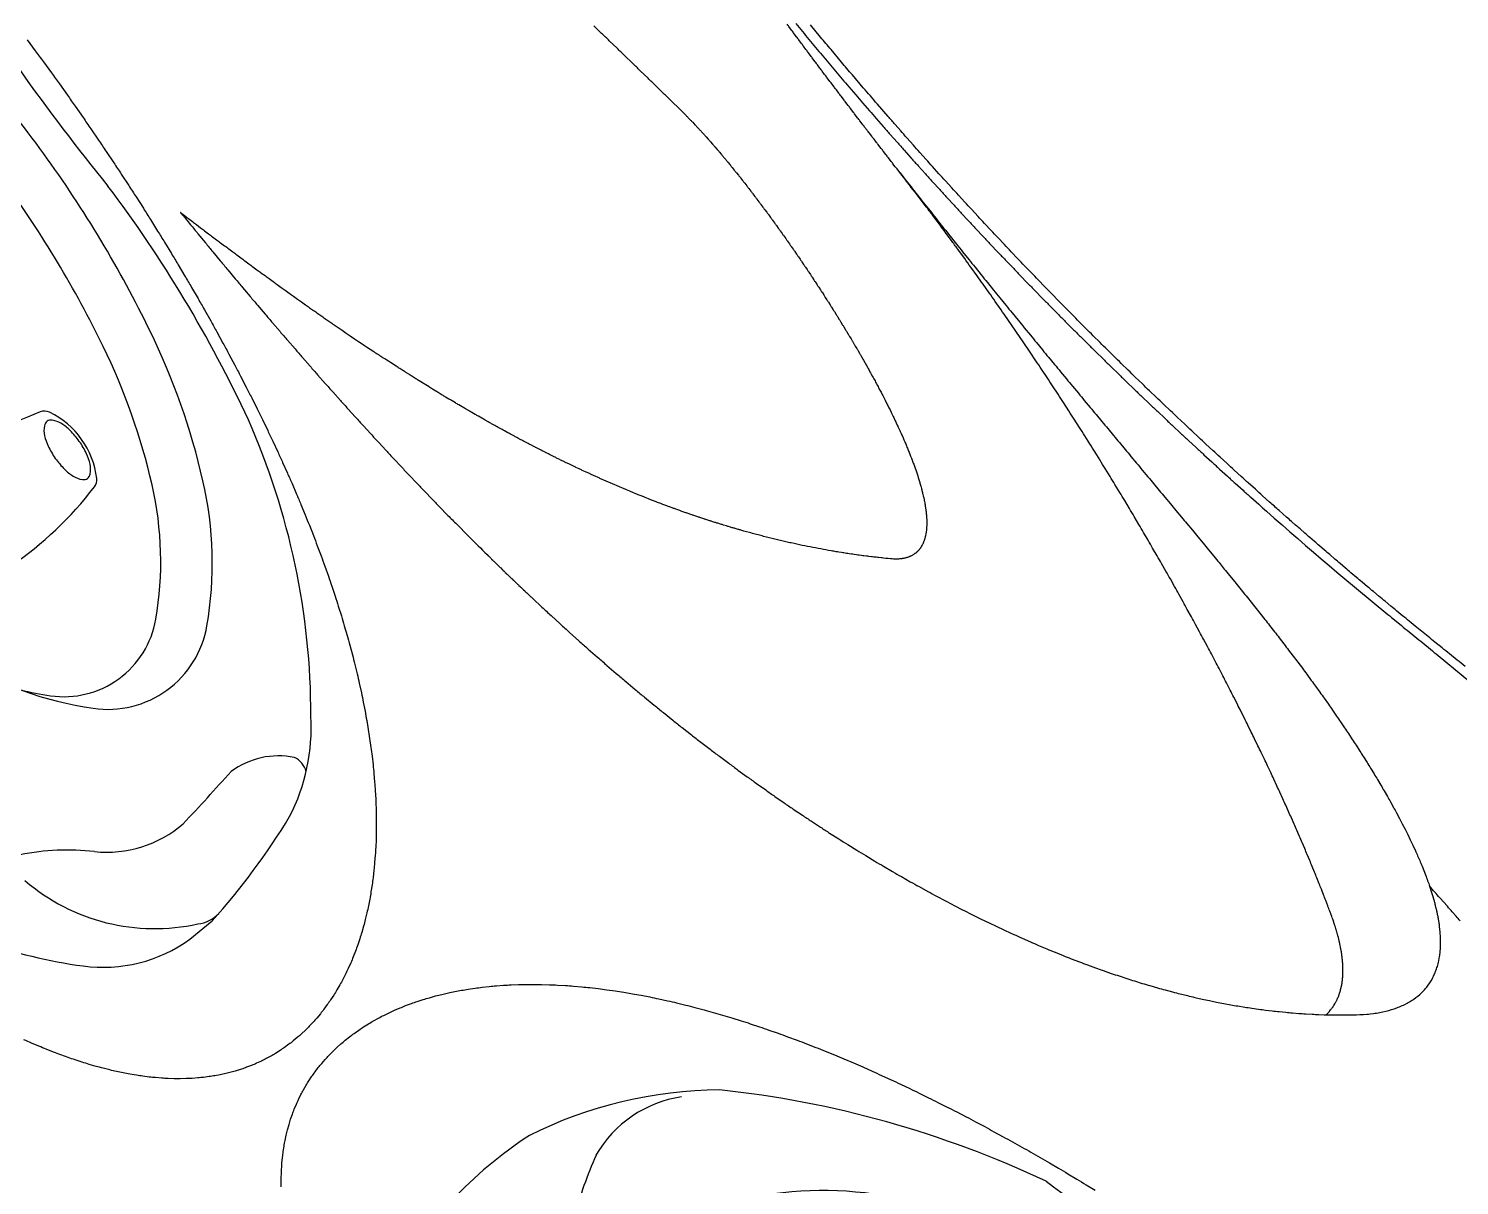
# Model space of a CAD drawing. Extents: x 649 to 723, y 631 to 778.
# Drawn here: x 659.89 to 665.44, y 658.91 to 663.39 of the extents above; entities that cross this region are included whole.
import ezdxf

# ---------------------------------------------------------------- set-up
doc = ezdxf.new("R2010")
doc.units = 0
doc.header["$MEASUREMENT"] = 0
doc.layers.add('1', color=4, linetype='Continuous')
doc.layers.add('204', color=7, linetype='Continuous')

# ---------------------------------------------------------------- blocks, each defined once
blk = doc.blocks.new('GATLING')
at = {"layer": '1', "color": 2}
blk.add_line((1.2106, -2.8), (1.3218, -2.7936), dxfattribs=at)
blk.add_lwpolyline([(1.2106, 2.8, 0.193348), (0.8139, 2.6406, 0.100017), (0.3546, 1.9799, 0.057784), (0.1012, 1.1389, 0.044332), (0, 0, 0.044332), (0.1012, -1.1389, 0.057784), (0.3546, -1.9799, 0.100017), (0.8139, -2.6406, 0.193348), (1.2106, -2.8, 0.193348)], format="xyb", dxfattribs=at)
blk.add_lwpolyline([(2.5396, -0.002, 0.043581), (2.4698, 0.7973, 0.056954), (2.2952, 1.3868, 0.099412), (1.9774, 1.8512, 0.195606), (1.7051, 1.962, 0.195606), (1.4327, 1.8512, 0.099412), (1.115, 1.3868, 0.056954), (0.9403, 0.7973, 0.043581), (0.8705, -0.002, 0.043581), (0.9403, -0.8014, 0.056954), (1.115, -1.3908, 0.099412), (1.4327, -1.8553, 0.195606), (1.7051, -1.9661, 0.195606), (1.9774, -1.8553, 0.099412), (2.2952, -1.3908, 0.056954), (2.4698, -0.8014, 0.043581)], format="xyb", close=True, dxfattribs=at)
at = {"layer": '1', "color": 3}
blk.add_lwpolyline([(1.2461, -1.632, 0.022381), (1.3271, -1.7184, 0.195606), (1.5794, -1.821, 0.195606), (1.8316, -1.7184, 0.099412), (2.1259, -1.2883, 0.056954), (2.2876, -0.7423, 0.043581), (2.3523, -0.002, 0.043581)], format="xyb", dxfattribs=at)
blk.add_lwpolyline([(1.938, -1.1205, 0.196744), (1.9567, -1.1131, 0.0991), (1.9788, -1.0813, 0.056539), (1.9913, -1.0408, 0.043208), (1.9967, -0.9857, 0.043208), (1.9926, -0.9305, 0.056539), (1.9812, -0.8897, 0.0991), (1.9598, -0.8574, 0.196744), (1.9413, -0.8496, 0.196744), (1.9227, -0.857, 0.0991), (1.9005, -0.8888, 0.056539), (1.8881, -0.9292, 0.043208), (1.8826, -0.9843, 0.043208), (1.8867, -1.0395, 0.056539), (1.8981, -1.0803, 0.0991), (1.9195, -1.1127, 0.196744)], format="xyb", close=True, dxfattribs=at)
at = {"layer": '1', "color": 2}
for centre, radius, start, end in [((1.0651, 1.1491), 1.6704, 65.4841, 79.0713), ((0.8992, 1.2407), 1.6667, 32.6817, 58.9726), ((-1.2459, 0.3869), 3.9577, 7.1716, 26.3033), ((11.0061, 0.2211), 8.3514, 175.46797, 183.23083), ((-2.3897, -0.3414), 5.0585, 349.0363, 1.0403), ((-0.1996, -0.7077), 2.8392, 324.0226, 347.8878), ((1.4576, -1.9634), 0.7617, 296.9368, 327.2279), ((0.7399, -0.1024), 2.7534, 282.2017, 292.7059)]:
    blk.add_arc(centre, radius, start, end, dxfattribs=at)
at = {"layer": '1', "color": 3}
for centre, radius, start, end in [((2.076, 0.7729), 1.6552, 98.4951, 107.2413), ((1.8525, 1.9531), 0.4574, 40.5562, 92.6384), ((1.4131, -2.8548), 2.1173, 75.5631, 87.2483), ((1.9297, -0.8481), 0.0452, 28.2314, 75.5631), ((1.6809, -0.9817), 0.3276, 330.724, 28.2314), ((1.5384, 0.1913), 1.4127, 268.376, 286.5186), ((1.9272, -1.1198), 0.0452, 286.5186, 330.724), ((0.5059, -2.9611), 0.8898, 47.2493, 65.8579), ((1.5789, -2.06), 0.7746, 193.4651, 246.5018), ((1.4143, -1.969), 0.4553, 228.0526, 274.8017), ((-1.8892, 14.648), 17.3947, 281.07556, 281.98071), ((1.7245, -2.6776), 0.3098, 42.7339, 90.5261), ((1.873, -2.5089), 0.0893, 340.7772, 27.6848), ((1.3345, -2.6593), 0.1283, 239.8654, 281.1187)]:
    blk.add_arc(centre, radius, start, end, dxfattribs=at)
blk = doc.blocks.new('2010PRODIGY')
at = {"layer": '1'}
for centre, radius, start, end in [((23.3916, 23.3945), 8.2697, 175.84318, 268.59519), ((15.5806, 15.5816), 10.8741, 185.05303, 263.41263), ((12.0597, 12.0597), 12.0597, 179.99029, 270.00488)]:
    blk.add_arc(centre, radius, start, end, dxfattribs=at)
at = {"layer": '1', "color": 3}
for centre, radius, start, end in [((23.491, 23.4951), 17.9783, 210.19387, 239.82049), ((22.9649, 22.9724), 17.4741, 209.76477, 240.26667), ((16.0663, 16.0736), 10.6652, 195.631, 254.51794), ((15.4937, 15.5008), 10.0451, 193.61947, 256.43801), ((12.0741, 12.072), 11.3457, 180.0604, 269.92388), ((12.0555, 12.0565), 9.3807, 180.00484, 269.99518)]:
    blk.add_arc(centre, radius, start, end, dxfattribs=at)
at = {"layer": '204', "color": 3, "linetype": 'Continuous'}
for points in [[(14.1112, 15.7032), (14.0686, 15.7531, -0.001031), (14.0269, 15.8024), (13.9859, 15.8512, -0.001091), (13.9457, 15.8995), (13.9064, 15.9472, -0.000973)], [(10.8679, 15.8895), (10.8995, 15.8468, -0.001199), (10.9309, 15.804), (10.9621, 15.7611, -0.001204), (10.9932, 15.7179), (11.024, 15.6747, -0.001212), (11.0546, 15.6313), (11.0849, 15.5877, -0.001222), (11.115, 15.5441), (11.1449, 15.5003, -0.001234), (11.1746, 15.4564), (11.204, 15.4124, -0.001249), (11.2332, 15.3683), (11.262, 15.3241, -0.001266), (11.2906, 15.2799), (11.3187, 15.2359, -0.001293), (11.3465, 15.1919), (11.374, 15.1479, -0.001319), (11.4011, 15.104), (11.4278, 15.0602, -0.00135), (11.4541, 15.0165), (11.48, 14.9729, -0.001383), (11.5056, 14.9294), (11.5307, 14.886, -0.001419), (11.5555, 14.8427), (11.5799, 14.7995, -0.001459), (11.6038, 14.7564), (11.6274, 14.7134, -0.001501), (11.6506, 14.6706), (11.6733, 14.6279, -0.001548), (11.6956, 14.5853), (11.7175, 14.5429, -0.001598), (11.739, 14.5006), (11.7601, 14.4585, -0.001652), (11.7807, 14.4166), (11.8009, 14.3748, -0.001711), (11.8207, 14.3332), (11.84, 14.2917, -0.001775), (11.8589, 14.2505), (11.8773, 14.2094, -0.001844), (11.8953, 14.1685), (11.9128, 14.1278, -0.001918), (11.9299, 14.0874), (11.9464, 14.0471, -0.001999), (11.9626, 14.007), (11.9782, 13.9672, -0.002086), (11.9934, 13.9276), (12.0081, 13.8881, -0.002167), (12.0224, 13.8488), (12.0362, 13.8098, -0.002254), (12.0495, 13.7709), (12.0624, 13.7322, -0.002348), (12.0748, 13.6938), (12.0867, 13.6555, -0.002449), (12.0981, 13.6175), (12.109, 13.5797, -0.002558), (12.1195, 13.5421), (12.1295, 13.5047, -0.002674), (12.1389, 13.4676), (12.1479, 13.4307, -0.0028), (12.1564, 13.3941), (12.1643, 13.3577, -0.002932), (12.1718, 13.3216), (12.1787, 13.2858, -0.003065), (12.1851, 13.2503), (12.191, 13.2151, -0.003182), (12.1964, 13.1802), (12.2013, 13.1457, -0.003312), (12.2057, 13.1115), (12.2095, 13.0776, -0.003451), (12.2129, 13.0441), (12.2157, 13.0109, -0.0036), (12.218, 12.978), (12.2198, 12.9455, -0.00376), (12.2211, 12.9134), (12.2218, 12.8816, -0.003931), (12.2221, 12.8502), (12.2218, 12.8191, -0.004113), (12.2211, 12.7884), (12.2198, 12.7581, -0.004308), (12.218, 12.7282), (12.2157, 12.6987, -0.004506), (12.2129, 12.6696), (12.2096, 12.641, -0.004694), (12.2059, 12.6128), (12.2016, 12.585, -0.004885), (12.1968, 12.5577), (12.1916, 12.5308, -0.005092), (12.1858, 12.5044), (12.1796, 12.4785, -0.005306), (12.173, 12.453), (12.1658, 12.4281, -0.005531), (12.1582, 12.4035), (12.1502, 12.3795, -0.005765), (12.1416, 12.3559), (12.1327, 12.3329, -0.006005), (12.1232, 12.3103), (12.1134, 12.2882, -0.00625), (12.1031, 12.2667), (12.0923, 12.2456, -0.006496), (12.0812, 12.225), (12.0696, 12.205, -0.006727), (12.0575, 12.1855), (12.0451, 12.1665, -0.006949), (12.0323, 12.1481), (12.0191, 12.1302, -0.007174), (12.0055, 12.1129), (11.9915, 12.0961, -0.007385), (11.9771, 12.0799), (11.9624, 12.0642, -0.007576), (11.9473, 12.0491), (11.9318, 12.0345, -0.007742), (11.9159, 12.0206), (11.8997, 12.0072, -0.00788), (11.8832, 11.9943), (11.8663, 11.9821, -0.007983), (11.849, 11.9704), (11.8315, 11.9593, -0.00805), (11.8135, 11.9488), (11.7953, 11.9389, -0.008077), (11.7768, 11.9295), (11.7579, 11.9208, -0.008052), (11.7387, 11.9127), (11.7192, 11.9051, -0.007936), (11.6994, 11.8982), (11.6793, 11.8918, -0.007769), (11.6588, 11.8861), (11.6381, 11.8809, -0.007555), (11.6171, 11.8764), (11.5958, 11.8724, -0.007302), (11.5741, 11.869), (11.5522, 11.8662, -0.007019), (11.53, 11.864), (11.5075, 11.8624, -0.006716), (11.4847, 11.8614), (11.4616, 11.8609, -0.0064), (11.4382, 11.8611), (11.4145, 11.8618, -0.006079), (11.3906, 11.8632), (11.3664, 11.8651, -0.00576), (11.3419, 11.8676), (11.3171, 11.8707, -0.005446), (11.292, 11.8744), (11.2666, 11.8787, -0.005142), (11.241, 11.8835), (11.2151, 11.8889, -0.004851), (11.189, 11.8949), (11.1626, 11.9016, -0.004573), (11.1359, 11.9087), (11.1089, 11.9165, -0.004311), (11.0817, 11.9249), (11.0542, 11.9338, -0.00407), (11.0265, 11.9433), (10.9985, 11.9534, -0.003906), (10.9704, 11.964), (10.942, 11.9753, -0.003723), (10.9135, 11.9871), (10.8847, 11.9994, -0.00355), (10.8558, 12.0123)], [(13.3978, 15.6217), (13.3671, 15.6517, 0.000148), (13.3365, 15.6815), (13.3062, 15.711, 0.000152), (13.2761, 15.7403), (13.246, 15.7695, 0.000195), (13.216, 15.7985), (13.186, 15.8276, 0.000213), (13.156, 15.8566), (13.126, 15.8855, 0.000263), (13.096, 15.9143), (13.066, 15.9431, 0.000305)], [(13.8495, 15.9519), (13.8748, 15.9213, 0.000513), (13.9002, 15.8906), (13.9258, 15.8599, 0.000555), (13.9515, 15.8292), (13.9773, 15.7985, 0.000606), (14.0032, 15.7679), (14.0293, 15.7372, 0.000638), (14.0555, 15.7065), (14.0819, 15.6758, 0.000622), (14.1083, 15.6451), (14.1349, 15.6144, 0.000607), (14.1616, 15.5838), (14.1885, 15.5531, 0.000596), (14.2154, 15.5225), (14.2425, 15.4918, 0.000599), (14.2697, 15.4612), (14.297, 15.4306, 0.000602), (14.3244, 15.4001), (14.352, 15.3695, 0.000614), (14.3796, 15.339), (14.4074, 15.3085, 0.000627), (14.4353, 15.2781), (14.4632, 15.2476, 0.000623), (14.4913, 15.2173), (14.5195, 15.1869, 0.000624), (14.5478, 15.1566), (14.5762, 15.1264, 0.000625), (14.6047, 15.0961), (14.6333, 15.066, 0.000626), (14.662, 15.0359), (14.6908, 15.0058, 0.000626), (14.7196, 14.9758), (14.7486, 14.9459, 0.000624), (14.7776, 14.916), (14.8068, 14.8862, 0.000623), (14.836, 14.8565), (14.8652, 14.8268, 0.000623), (14.8946, 14.7972), (14.924, 14.7677, 0.000624), (14.9535, 14.7383), (14.983, 14.7089, 0.000625), (15.0127, 14.6797), (15.0423, 14.6505, 0.000626), (15.0721, 14.6214), (15.1019, 14.5924, 0.000629), (15.1317, 14.5635), (15.1616, 14.5347, 0.000631), (15.1915, 14.506), (15.2215, 14.4774, 0.000626), (15.2516, 14.4489), (15.2816, 14.4205, 0.00062), (15.3117, 14.3922), (15.3419, 14.364, 0.000614), (15.3721, 14.336), (15.4023, 14.308, 0.0006), (15.4325, 14.2802), (15.4627, 14.2524, 0.000598), (15.493, 14.2248), (15.5233, 14.1973, 0.000599), (15.5536, 14.1699), (15.5839, 14.1427, 0.0006), (15.6142, 14.1155), (15.6446, 14.0885, 0.000601), (15.6749, 14.0616), (15.7053, 14.0348, 0.000603), (15.7356, 14.0082), (15.766, 13.9817, 0.000605), (15.7963, 13.9553), (15.8267, 13.929, 0.000607), (15.8571, 13.9029), (15.8874, 13.8769, 0.00061), (15.9178, 13.851), (15.9482, 13.8253, 0.000613), (15.9785, 13.7997), (16.0088, 13.7742, 0.000617), (16.0391, 13.7489), (16.0695, 13.7237, 0.000622), (16.0997, 13.6987), (16.13, 13.6738, 0.000596), (16.1603, 13.649), (16.1905, 13.6244, 0.000337), (16.2207, 13.5998), (16.2508, 13.5753, -0.000016), (16.2809, 13.5508), (16.3109, 13.5263, -0.000299), (16.3408, 13.5018), (16.3707, 13.4773, -0.000336), (16.4004, 13.4527), (16.4302, 13.4282, -0.000334), (16.4598, 13.4037)], [(14.2536, 15.3737), (14.2445, 15.3854, -0.00014), (14.2353, 15.3972), (14.2262, 15.4089, -0.00014), (14.217, 15.4207), (14.2079, 15.4325, -0.000139), (14.1987, 15.4443), (14.1896, 15.4561, -0.000138), (14.1804, 15.4679), (14.1713, 15.4797, -0.000137), (14.1621, 15.4916), (14.153, 15.5035, -0.000136), (14.1438, 15.5153), (14.1347, 15.5272, -0.000136), (14.1255, 15.5391), (14.1164, 15.551, -0.000135), (14.1072, 15.563), (14.0981, 15.5749, -0.000134), (14.0889, 15.5868), (14.0798, 15.5988, -0.000133), (14.0706, 15.6108), (14.0615, 15.6228, -0.000133), (14.0524, 15.6348), (14.0432, 15.6468, -0.000132), (14.0341, 15.6588), (14.025, 15.6708, -0.000131), (14.0158, 15.6828), (14.0067, 15.6949, -0.000131), (13.9976, 15.7069), (13.9885, 15.719, -0.00013), (13.9793, 15.7311), (13.9702, 15.7432, -0.000129), (13.9611, 15.7552), (13.952, 15.7673, -0.000128), (13.9429, 15.7795), (13.9338, 15.7916, -0.000127), (13.9247, 15.8037), (13.9156, 15.8158, -0.000127), (13.9065, 15.8279), (13.8975, 15.8401, -0.000126), (13.8884, 15.8522), (13.8793, 15.8644, -0.000125), (13.8703, 15.8765), (13.8612, 15.8887, -0.000125), (13.8521, 15.9009), (13.8431, 15.913, -0.000124), (13.8341, 15.9252), (13.825, 15.9374, -0.000123), (13.816, 15.9495)], [(15.687, 14.097), (15.6595, 14.1216, -0.000502), (15.632, 14.1463), (15.6045, 14.171, -0.000499), (15.5771, 14.1959), (15.5496, 14.2209, -0.000511), (15.5222, 14.246), (15.4948, 14.2711, -0.000518), (15.4674, 14.2964), (15.4399, 14.3218, -0.000526), (15.4125, 14.3472), (15.3851, 14.3728, -0.000534), (15.3577, 14.3985), (15.3303, 14.4243, -0.000541), (15.303, 14.4502), (15.2756, 14.4762, -0.000548), (15.2482, 14.5023), (15.2208, 14.5285, -0.000554), (15.1935, 14.5548), (15.1661, 14.5813, -0.00056), (15.1387, 14.6079), (15.1114, 14.6346, -0.000569), (15.084, 14.6614), (15.0568, 14.6882, -0.000593), (15.0296, 14.715), (15.0026, 14.742, -0.000587), (14.9756, 14.7689), (14.9487, 14.7959, -0.000584), (14.9219, 14.8229), (14.8952, 14.85, -0.00058), (14.8686, 14.8771), (14.842, 14.9042, -0.000576), (14.8156, 14.9313), (14.7892, 14.9585, -0.000572), (14.763, 14.9858), (14.7368, 15.013, -0.000569), (14.7107, 15.0403), (14.6847, 15.0677, -0.000565), (14.6588, 15.095), (14.633, 15.1224, -0.000561), (14.6072, 15.1498), (14.5816, 15.1773, -0.000557), (14.556, 15.2047), (14.5306, 15.2322, -0.000554), (14.5052, 15.2598), (14.4799, 15.2873, -0.00055), (14.4547, 15.3149), (14.4296, 15.3425, -0.000548), (14.4045, 15.3701), (14.3796, 15.3978, -0.00054), (14.3548, 15.4254), (14.3302, 15.4529, -0.000552), (14.3053, 15.4808), (14.28, 15.5095, -0.000497), (14.2563, 15.5363), (14.2348, 15.5606, -0.000694), (14.2075, 15.5919), (14.1658, 15.6401, -0.000582), (14.1112, 15.7032)], [(13.3978, 15.6217), (13.4064, 15.6133, -0.001543), (13.415, 15.6047), (13.4236, 15.596, -0.001495), (13.4322, 15.5872), (13.4408, 15.5783, -0.001426), (13.4495, 15.5693), (13.4581, 15.5602, -0.001368), (13.4667, 15.551), (13.4754, 15.5417, -0.001298), (13.484, 15.5323), (13.4926, 15.5228, -0.001237), (13.5012, 15.5133), (13.5097, 15.5036, -0.001182), (13.5183, 15.4939), (13.5268, 15.4842, -0.001134), (13.5353, 15.4743), (13.5438, 15.4645, -0.001038), (13.5523, 15.4545), (13.5607, 15.4446, -0.000906), (13.5691, 15.4346), (13.5775, 15.4245, -0.000903), (13.5858, 15.4145), (13.5941, 15.4044, -0.000826), (13.6023, 15.3942), (13.6105, 15.3841, -0.000791), (13.6187, 15.3739), (13.6269, 15.3638, -0.000769), (13.635, 15.3536), (13.643, 15.3434, -0.000741), (13.651, 15.3332), (13.659, 15.3229, -0.000712), (13.667, 15.3127), (13.6749, 15.3024, -0.000684), (13.6828, 15.2922), (13.6906, 15.2819, -0.000657), (13.6984, 15.2717), (13.7061, 15.2614, -0.00063), (13.7138, 15.2511), (13.7215, 15.2409, -0.000604), (13.7291, 15.2306), (13.7367, 15.2204, -0.000582), (13.7442, 15.2101), (13.7517, 15.1999, -0.000563), (13.7592, 15.1897), (13.7666, 15.1794, -0.000544), (13.774, 15.1692), (13.7813, 15.1591, -0.000526), (13.7886, 15.1489), (13.7959, 15.1387, -0.000507), (13.8031, 15.1286), (13.8102, 15.1184, -0.000489), (13.8174, 15.1083), (13.8244, 15.0982, -0.000476), (13.8315, 15.0882), (13.8385, 15.0781, -0.000487), (13.8454, 15.0681), (13.8523, 15.0581, -0.000482), (13.8592, 15.0481), (13.866, 15.0381, -0.000478), (13.8728, 15.0281), (13.8795, 15.0182, -0.000473), (13.8863, 15.0082), (13.8929, 14.9983, -0.000469), (13.8996, 14.9884), (13.9061, 14.9786, -0.000464), (13.9127, 14.9687), (13.9192, 14.9589, -0.000459), (13.9257, 14.9491), (13.9321, 14.9393, -0.000455), (13.9385, 14.9295), (13.9448, 14.9198, -0.000453), (13.9512, 14.9101), (13.9574, 14.9003, -0.000459), (13.9637, 14.8907), (13.9699, 14.881, -0.000465), (13.976, 14.8714), (13.9821, 14.8617, -0.000471), (13.9882, 14.8521), (13.9943, 14.8426, -0.000477), (14.0003, 14.833), (14.0062, 14.8235, -0.000484), (14.0121, 14.814), (14.018, 14.8045, -0.000491), (14.0238, 14.795), (14.0296, 14.7856, -0.000498), (14.0354, 14.7762), (14.0411, 14.7668, -0.000506), (14.0468, 14.7574), (14.0524, 14.7481, -0.000513), (14.058, 14.7387), (14.0636, 14.7294, -0.000521), (14.0691, 14.7202), (14.0746, 14.7109, -0.000529), (14.08, 14.7017), (14.0854, 14.6925, -0.000538), (14.0908, 14.6833), (14.0961, 14.6742, -0.000547), (14.1013, 14.665), (14.1066, 14.6559, -0.000556), (14.1117, 14.6469), (14.1169, 14.6378, -0.000569), (14.122, 14.6288), (14.127, 14.6198, -0.000585), (14.1321, 14.6108), (14.137, 14.6019, -0.0006), (14.142, 14.593), (14.1468, 14.5841, -0.000616), (14.1517, 14.5752), (14.1565, 14.5664, -0.000632), (14.1612, 14.5575), (14.166, 14.5488, -0.000649), (14.1706, 14.54), (14.1752, 14.5313, -0.000667), (14.1798, 14.5226), (14.1844, 14.5139, -0.000685), (14.1889, 14.5052), (14.1933, 14.4966, -0.000704), (14.1977, 14.488), (14.2021, 14.4794, -0.000724), (14.2064, 14.4709), (14.2106, 14.4624, -0.000744), (14.2148, 14.4539), (14.219, 14.4455, -0.000771), (14.2231, 14.437), (14.2272, 14.4286, -0.00081), (14.2312, 14.4203), (14.2352, 14.4119, -0.000849), (14.2391, 14.4036), (14.243, 14.3953, -0.00089), (14.2469, 14.3871), (14.2506, 14.3789, -0.000933), (14.2544, 14.3707), (14.258, 14.3625, -0.000977), (14.2617, 14.3544), (14.2652, 14.3463, -0.001024), (14.2687, 14.3382), (14.2722, 14.3302, -0.001073), (14.2756, 14.3222), (14.2789, 14.3143, -0.001124), (14.2822, 14.3063), (14.2855, 14.2984, -0.001177), (14.2886, 14.2906), (14.2918, 14.2827, -0.001235), (14.2948, 14.2749), (14.2978, 14.2672, -0.001303), (14.3008, 14.2594), (14.3036, 14.2517, -0.001378), (14.3065, 14.2441), (14.3092, 14.2365, -0.001456), (14.3119, 14.2289), (14.3145, 14.2213, -0.001541), (14.3171, 14.2138), (14.3196, 14.2064, -0.00163), (14.322, 14.199), (14.3243, 14.1916, -0.001726), (14.3266, 14.1843), (14.3288, 14.177, -0.00183), (14.3309, 14.1697), (14.333, 14.1625, -0.001943), (14.335, 14.1553), (14.3369, 14.1482, -0.002065), (14.3387, 14.1412), (14.3405, 14.1342, -0.002195), (14.3422, 14.1272), (14.3438, 14.1203, -0.002337), (14.3453, 14.1134), (14.3467, 14.1066, -0.002519), (14.3481, 14.0998), (14.3494, 14.0931, -0.002737), (14.3506, 14.0864), (14.3516, 14.0798, -0.002972), (14.3526, 14.0733), (14.3535, 14.0668, -0.003235), (14.3544, 14.0604), (14.3551, 14.0541, -0.003521), (14.3557, 14.0478), (14.3562, 14.0416, -0.003849), (14.3566, 14.0355), (14.3569, 14.0294, -0.004166), (14.3571, 14.0234), (14.3572, 14.0175, -0.004685), (14.3572, 14.0117), (14.357, 14.0058, -0.004652), (14.3568, 14.0003), (14.3565, 13.9953, -0.007051), (14.3559, 13.9892), (14.3546, 13.98, -0.006816), (14.3527, 13.9681)], [(14.2536, 15.3737), (14.278, 15.3426, 0.000357), (14.3023, 15.3116), (14.3266, 15.2806, 0.00036), (14.3509, 15.2498), (14.3752, 15.2192, 0.000341), (14.3994, 15.1886), (14.4237, 15.1581, 0.000327), (14.4479, 15.1278), (14.4721, 15.0975, 0.000312), (14.4962, 15.0674), (14.5203, 15.0374, 0.000297), (14.5444, 15.0075), (14.5684, 14.9778, 0.000282), (14.5924, 14.9481), (14.6164, 14.9186, 0.000267), (14.6403, 14.8892), (14.6641, 14.86, 0.000252), (14.6879, 14.8308), (14.7117, 14.8018, 0.000237), (14.7353, 14.7729), (14.759, 14.7441, 0.000222), (14.7825, 14.7155), (14.806, 14.687, 0.0002), (14.8294, 14.6587), (14.8527, 14.6304, 0.000171), (14.876, 14.6023), (14.8992, 14.5743, 0.000142), (14.9223, 14.5464), (14.9454, 14.5187, 0.000112), (14.9683, 14.491), (14.9912, 14.4635, 0.000082), (15.014, 14.4361), (15.0368, 14.4088, 0.00005), (15.0594, 14.3816), (15.0819, 14.3546, 0.000021), (15.1044, 14.3276), (15.1268, 14.3008, 0.000016), (15.149, 14.274), (15.1712, 14.2474, 0.000029), (15.1933, 14.2209), (15.2153, 14.1945, 0.000031), (15.2372, 14.1683), (15.259, 14.1422, -0.000015), (15.2807, 14.1161), (15.3023, 14.0902, -0.000074), (15.3238, 14.0645), (15.3451, 14.0388, -0.000131), (15.3664, 14.0132), (15.3875, 13.9878, -0.000191), (15.4085, 13.9624), (15.4293, 13.9372, -0.000253), (15.4501, 13.9121), (15.4707, 13.8871, -0.000316), (15.4911, 13.8621), (15.5114, 13.8373, -0.000382), (15.5316, 13.8126), (15.5516, 13.788, -0.000451), (15.5715, 13.7634), (15.5912, 13.739, -0.000523), (15.6107, 13.7147), (15.6301, 13.6904, -0.000598), (15.6493, 13.6662), (15.6684, 13.6421, -0.000675), (15.6872, 13.6181), (15.7059, 13.5942, -0.000755), (15.7244, 13.5704), (15.7427, 13.5466, -0.000838), (15.7608, 13.5229), (15.7788, 13.4993, -0.000924), (15.7965, 13.4758), (15.814, 13.4524, -0.001014), (15.8314, 13.429), (15.8485, 13.4056, -0.001106), (15.8654, 13.3824), (15.8821, 13.3592, -0.00117), (15.8986, 13.3361), (15.9149, 13.313, -0.001202), (15.9309, 13.2901), (15.9467, 13.2672, -0.001243), (15.9623, 13.2443), (15.9777, 13.2216, -0.001284), (15.9929, 13.1989), (16.0078, 13.1764, -0.001334), (16.0225, 13.1539), (16.0369, 13.1315, -0.001411), (16.0512, 13.1091), (16.0651, 13.0869, -0.001501), (16.0789, 13.0648), (16.0924, 13.0427, -0.001597), (16.1056, 13.0208), (16.1185, 12.999, -0.0017), (16.1312, 12.9772), (16.1437, 12.9556, -0.001812), (16.1558, 12.9341), (16.1677, 12.9127, -0.001932), (16.1793, 12.8914), (16.1906, 12.8702, -0.002069), (16.2016, 12.8491), (16.2123, 12.8282, -0.002226), (16.2228, 12.8074), (16.2328, 12.7868, -0.002549), (16.2426, 12.7661), (16.2523, 12.7451, -0.002552), (16.2612, 12.7254), (16.2691, 12.7076, -0.003944), (16.2784, 12.6852), (16.2916, 12.651, -0.003842), (16.3082, 12.6065)], [(15.9281, 12.4897), (15.9204, 12.5104, 0.001119), (15.9126, 12.5313), (15.9045, 12.5524, 0.00106), (15.8962, 12.5738), (15.8878, 12.5954, 0.001012), (15.8792, 12.6172), (15.8703, 12.6393, 0.000968), (15.8613, 12.6617), (15.8521, 12.6842, 0.000929), (15.8426, 12.707), (15.833, 12.73, 0.000894), (15.8232, 12.7532), (15.8133, 12.7767, 0.000862), (15.8031, 12.8003), (15.7927, 12.8242, 0.000834), (15.7822, 12.8483), (15.7715, 12.8725, 0.000809), (15.7606, 12.897), (15.7495, 12.9217, 0.000786), (15.7382, 12.9465), (15.7268, 12.9716, 0.000766), (15.7151, 12.9968), (15.7033, 13.0222, 0.000748), (15.6914, 13.0478), (15.6792, 13.0735, 0.000732), (15.6669, 13.0995), (15.6544, 13.1256, 0.000721), (15.6417, 13.1518), (15.6289, 13.1783, 0.000713), (15.6159, 13.2049), (15.6027, 13.2317, 0.000705), (15.5893, 13.2586), (15.5757, 13.2857, 0.000698), (15.562, 13.3129), (15.5481, 13.3403, 0.000692), (15.5341, 13.3679), (15.5198, 13.3956, 0.000687), (15.5054, 13.4235), (15.4908, 13.4515, 0.000682), (15.476, 13.4796), (15.4611, 13.5079, 0.000677), (15.446, 13.5364), (15.4307, 13.565, 0.000673), (15.4152, 13.5937), (15.3996, 13.6226, 0.000669), (15.3837, 13.6516), (15.3677, 13.6808, 0.000666), (15.3516, 13.71), (15.3352, 13.7395, 0.000664), (15.3187, 13.769), (15.302, 13.7987, 0.000663), (15.2851, 13.8285), (15.268, 13.8585, 0.000668), (15.2508, 13.8885), (15.2333, 13.9187, 0.000674), (15.2157, 13.949), (15.198, 13.9795, 0.000679), (15.18, 14.01), (15.1618, 14.0407, 0.000684), (15.1435, 14.0715), (15.1249, 14.1024, 0.000689), (15.1062, 14.1335), (15.0873, 14.1647, 0.000694), (15.0682, 14.1959), (15.0489, 14.2273, 0.000698), (15.0294, 14.2588), (15.0098, 14.2905, 0.000703), (14.9899, 14.3222), (14.9698, 14.354, 0.00071), (14.9496, 14.386), (14.9291, 14.418, 0.000719), (14.9085, 14.4502), (14.8876, 14.4824, 0.000727), (14.8666, 14.5147), (14.8454, 14.5471, 0.000737), (14.8239, 14.5796), (14.8023, 14.6122, 0.000746), (14.7805, 14.6448), (14.7586, 14.6775, 0.000756), (14.7364, 14.7103), (14.714, 14.7431, 0.000767), (14.6915, 14.776), (14.6687, 14.809, 0.000778), (14.6458, 14.842), (14.6227, 14.875, 0.000789), (14.5994, 14.9081), (14.5759, 14.9412, 0.000804), (14.5522, 14.9744), (14.5283, 15.0077, 0.000808), (14.5043, 15.0408), (14.4802, 15.0738, 0.000848), (14.4556, 15.1073), (14.4302, 15.1416, 0.000776), (14.4062, 15.1739), (14.3845, 15.203, 0.001126), (14.3561, 15.2405), (14.3119, 15.2982, 0.000957), (14.2536, 15.3737)], [(11.4631, 15.2197), (11.4786, 15.2079, 0.000173), (11.4941, 15.1961), (11.5096, 15.1843, 0.000173), (11.5251, 15.1725), (11.5407, 15.1608, 0.000211), (11.5562, 15.149), (11.5718, 15.1373, 0.000219), (11.5873, 15.1255), (11.6029, 15.1138, 0.000234), (11.6185, 15.1021), (11.6341, 15.0905, 0.000248), (11.6497, 15.0788), (11.6653, 15.0672, 0.000263), (11.681, 15.0555), (11.6966, 15.0439, 0.000277), (11.7122, 15.0323), (11.7279, 15.0208, 0.000291), (11.7435, 15.0093), (11.7592, 14.9977, 0.000306), (11.7749, 14.9862), (11.7906, 14.9748, 0.000321), (11.8063, 14.9633), (11.822, 14.9519, 0.000336), (11.8377, 14.9405), (11.8534, 14.9292, 0.000351), (11.8691, 14.9179), (11.8848, 14.9066, 0.000366), (11.9006, 14.8953), (11.9163, 14.8841, 0.000382), (11.932, 14.8729), (11.9478, 14.8617, 0.000397), (11.9636, 14.8505), (11.9793, 14.8394, 0.000413), (11.9951, 14.8284), (12.0109, 14.8173, 0.000429), (12.0267, 14.8063), (12.0424, 14.7954, 0.000446), (12.0582, 14.7845), (12.0741, 14.7736, 0.000459), (12.0899, 14.7628), (12.1055, 14.752, 0.00049), (12.1215, 14.7412), (12.1378, 14.7302, 0.000458), (12.1531, 14.7198), (12.167, 14.7105, 0.000672), (12.1848, 14.6986), (12.2122, 14.6804, 0.000589), (12.2482, 14.6567)], [(11.473, 15.2075), (11.4728, 15.2078, 0.000002), (11.4725, 15.2081), (11.4723, 15.2084, 0.000002), (11.472, 15.2087), (11.4718, 15.209, 0.000003), (11.4715, 15.2093), (11.4713, 15.2096, 0.000004), (11.471, 15.2099), (11.4708, 15.2103, 0.000004), (11.4705, 15.2106), (11.4703, 15.2109, 0.000005), (11.47, 15.2112), (11.4698, 15.2115, 0.000006), (11.4695, 15.2118), (11.4693, 15.2121, 0.000007), (11.469, 15.2124), (11.4688, 15.2127, 0.000008), (11.4685, 15.213), (11.4683, 15.2133, 0.000009), (11.468, 15.2136), (11.4678, 15.2139, 0.00001), (11.4675, 15.2142), (11.4673, 15.2145, 0.000011), (11.467, 15.2148), (11.4668, 15.2151, 0.000011), (11.4666, 15.2154), (11.4663, 15.2158, 0.000012), (11.4661, 15.2161), (11.4658, 15.2164, 0.000013), (11.4656, 15.2167), (11.4653, 15.217, 0.000014), (11.4651, 15.2173), (11.4648, 15.2176, 0.000014), (11.4646, 15.2179), (11.4643, 15.2182, 0.000021), (11.4641, 15.2185), (11.4636, 15.219, 0.000019), (11.4631, 15.2197)], [(11.473, 15.2075), (11.5018, 15.1722, 0.000437), (11.5306, 15.1371), (11.5595, 15.102, 0.00044), (11.5883, 15.0671), (11.6172, 15.0323, 0.000472), (11.6461, 14.9975), (11.675, 14.9629, 0.000497), (11.7039, 14.9285), (11.7328, 14.8941, 0.000524), (11.7618, 14.8598), (11.7908, 14.8257, 0.000551), (11.8199, 14.7917), (11.8489, 14.7578, 0.000578), (11.878, 14.724), (11.9072, 14.6904, 0.000605), (11.9363, 14.6569), (11.9655, 14.6235, 0.000632), (11.9948, 14.5902), (12.0241, 14.5571, 0.00066), (12.0534, 14.5241), (12.0828, 14.4912, 0.000688), (12.1122, 14.4584), (12.1417, 14.4258, 0.000716), (12.1712, 14.3933), (12.2008, 14.361, 0.000743), (12.2304, 14.3288), (12.2601, 14.2967, 0.000774), (12.2899, 14.2648), (12.3197, 14.233, 0.000795), (12.3495, 14.2014), (12.3792, 14.1701, 0.000849), (12.4094, 14.1385), (12.4405, 14.1063, 0.000793), (12.4696, 14.0762), (12.496, 14.0491, 0.00116), (12.5301, 14.0145), (12.5828, 13.9618, 0.001015), (12.6519, 13.893)], [(14.2168, 13.8767), (14.2076, 13.8776, -0.00077), (14.1984, 13.8785), (14.1892, 13.8795, -0.000756), (14.1799, 13.8805), (14.1705, 13.8815, -0.00077), (14.1612, 13.8826), (14.1517, 13.8837, -0.000774), (14.1423, 13.8848), (14.1328, 13.886, -0.000776), (14.1233, 13.8871), (14.1138, 13.8884, -0.000779), (14.1042, 13.8896), (14.0945, 13.8909, -0.000781), (14.0849, 13.8923), (14.0752, 13.8937, -0.000784), (14.0655, 13.8951), (14.0557, 13.8965, -0.000786), (14.0459, 13.898), (14.036, 13.8995, -0.000787), (14.0262, 13.9011), (14.0163, 13.9027, -0.000788), (14.0063, 13.9043), (13.9963, 13.906, -0.000797), (13.9863, 13.9077), (13.9763, 13.9094, -0.000797), (13.9662, 13.9112), (13.9561, 13.9131, -0.000791), (13.9459, 13.9149), (13.9357, 13.9168, -0.000793), (13.9255, 13.9188), (13.9152, 13.9208, -0.000798), (13.9049, 13.9228), (13.8946, 13.9249, -0.000802), (13.8842, 13.927), (13.8738, 13.9291, -0.000806), (13.8634, 13.9313), (13.8529, 13.9336, -0.000807), (13.8424, 13.9359), (13.8319, 13.9382, -0.000806), (13.8213, 13.9406), (13.8107, 13.943, -0.000805), (13.8001, 13.9454), (13.7894, 13.948, -0.000803), (13.7787, 13.9505), (13.7679, 13.9531, -0.000802), (13.7572, 13.9557), (13.7464, 13.9584, -0.000801), (13.7355, 13.9611), (13.7246, 13.9639, -0.0008), (13.7137, 13.9667), (13.7028, 13.9696, -0.000799), (13.6918, 13.9725), (13.6808, 13.9755, -0.000798), (13.6698, 13.9785), (13.6587, 13.9815, -0.000797), (13.6476, 13.9846), (13.6365, 13.9878, -0.000795), (13.6253, 13.991), (13.6142, 13.9942, -0.000793), (13.6029, 13.9975), (13.5917, 14.0008, -0.000791), (13.5804, 14.0042), (13.5691, 14.0076, -0.000789), (13.5578, 14.0111), (13.5464, 14.0146, -0.000788), (13.535, 14.0182), (13.5236, 14.0218, -0.000787), (13.5121, 14.0255), (13.5006, 14.0292, -0.000786), (13.4891, 14.033), (13.4776, 14.0368, -0.000786), (13.466, 14.0407), (13.4544, 14.0446, -0.000785), (13.4428, 14.0486), (13.4312, 14.0526, -0.000784), (13.4195, 14.0567), (13.4078, 14.0608, -0.000784), (13.3961, 14.065), (13.3843, 14.0692, -0.000783), (13.3726, 14.0735), (13.3608, 14.0778, -0.000783), (13.3489, 14.0822), (13.3371, 14.0866, -0.000782), (13.3252, 14.0911), (13.3133, 14.0956, -0.000782), (13.3014, 14.1002), (13.2894, 14.1048, -0.000781), (13.2775, 14.1095), (13.2655, 14.1143, -0.000768), (13.2535, 14.1191), (13.2414, 14.1239, -0.000756), (13.2294, 14.1288), (13.2173, 14.1338, -0.000749), (13.2052, 14.1388), (13.193, 14.1438, -0.000741), (13.1809, 14.1489), (13.1687, 14.1541, -0.000734), (13.1565, 14.1593), (13.1443, 14.1645, -0.000727), (13.1321, 14.1698), (13.1199, 14.1752, -0.00072), (13.1076, 14.1806), (13.0953, 14.1861, -0.000713), (13.083, 14.1916), (13.0707, 14.1971, -0.000707), (13.0584, 14.2027), (13.046, 14.2084, -0.000701), (13.0336, 14.2141), (13.0213, 14.2198, -0.000695), (13.0089, 14.2257), (12.9964, 14.2315, -0.00069), (12.984, 14.2374), (12.9716, 14.2434, -0.000685), (12.9591, 14.2494), (12.9466, 14.2554, -0.00068), (12.9341, 14.2615), (12.9216, 14.2677, -0.000675), (12.9091, 14.2739), (12.8966, 14.2801, -0.000671), (12.8841, 14.2864), (12.8715, 14.2927, -0.000667), (12.8589, 14.2991), (12.8464, 14.3056, -0.000663), (12.8338, 14.3121), (12.8212, 14.3186, -0.000659), (12.8086, 14.3252), (12.796, 14.3318, -0.00065), (12.7834, 14.3385), (12.7707, 14.3452, -0.000638), (12.7581, 14.352), (12.7454, 14.3588, -0.000627), (12.7328, 14.3656), (12.7201, 14.3725, -0.000616), (12.7074, 14.3795), (12.6948, 14.3865, -0.000606), (12.6821, 14.3935), (12.6694, 14.4006, -0.000595), (12.6567, 14.4077), (12.644, 14.4149, -0.000586), (12.6312, 14.4221), (12.6185, 14.4294, -0.000576), (12.6058, 14.4367), (12.5931, 14.444, -0.000567), (12.5803, 14.4514), (12.5676, 14.4588, -0.000557), (12.5548, 14.4663), (12.5421, 14.4738, -0.000549), (12.5293, 14.4813), (12.5166, 14.4889, -0.00054), (12.5038, 14.4965), (12.491, 14.5042, -0.000532), (12.4782, 14.5119), (12.4655, 14.5196, -0.000523), (12.4527, 14.5274), (12.4399, 14.5352, -0.000515), (12.4271, 14.5431), (12.4144, 14.5509, -0.000509), (12.4016, 14.5589), (12.3888, 14.5669, -0.000497), (12.376, 14.5748), (12.3633, 14.5828, -0.000504), (12.3504, 14.5909), (12.3372, 14.5993, -0.00045), (12.3249, 14.6072), (12.3137, 14.6143, -0.000625), (12.2993, 14.6236), (12.2771, 14.6379, -0.000516), (12.2482, 14.6567)], [(16.4455, 13.4596, -0.000272), (16.4147, 13.4843), (16.3849, 13.5082, -0.00029), (16.3561, 13.5314), (16.3284, 13.5537, -0.000314), (16.3018, 13.5752), (16.2765, 13.5958, -0.000355), (16.252, 13.6158), (16.228, 13.6354, -0.00042), (16.2042, 13.6548), (16.1808, 13.6741, -0.000419), (16.1575, 13.6933), (16.1346, 13.7123, -0.000413), (16.1119, 13.7312), (16.0894, 13.7499, -0.000407), (16.0673, 13.7684), (16.0454, 13.7868, -0.000403), (16.0238, 13.805), (16.0025, 13.823, -0.000399), (15.9814, 13.8408), (15.9607, 13.8585, -0.000396), (15.9402, 13.8759), (15.9201, 13.8931, -0.000394), (15.9002, 13.9102), (15.8807, 13.927, -0.00039), (15.8615, 13.9436), (15.8427, 13.9599, -0.000399), (15.8239, 13.9762), (15.8051, 13.9926, -0.000367), (15.7877, 14.0078), (15.7721, 14.0215, -0.000499), (15.7528, 14.0386), (15.724, 14.064, -0.000447), (15.687, 14.097)], [(14.3527, 13.9681), (14.3523, 13.9659, -0.003237), (14.3517, 13.9637), (14.3512, 13.9615, -0.003314), (14.3507, 13.9593), (14.3501, 13.9571, -0.00347), (14.3495, 13.955), (14.3488, 13.9529, -0.003611), (14.3482, 13.9508), (14.3475, 13.9487, -0.00376), (14.3467, 13.9466), (14.346, 13.9446, -0.003911), (14.3452, 13.9426), (14.3444, 13.9406, -0.004065), (14.3436, 13.9386), (14.3427, 13.9367, -0.00422), (14.3418, 13.9348), (14.3409, 13.9329, -0.004374), (14.34, 13.931), (14.339, 13.9292, -0.004526), (14.338, 13.9273), (14.3369, 13.9255, -0.004675), (14.3359, 13.9238), (14.3347, 13.922, -0.004819), (14.3336, 13.9203), (14.3325, 13.9186, -0.004955), (14.3313, 13.917), (14.33, 13.9153, -0.005081), (14.3288, 13.9137), (14.3275, 13.9122, -0.005195), (14.3262, 13.9106), (14.3248, 13.9091, -0.005296), (14.3234, 13.9076), (14.322, 13.9061, -0.005381), (14.3206, 13.9047), (14.3191, 13.9033, -0.005447), (14.3176, 13.9019), (14.316, 13.9006, -0.005495), (14.3144, 13.8993), (14.3128, 13.898, -0.005522), (14.3112, 13.8968), (14.3095, 13.8955, -0.005526), (14.3078, 13.8944), (14.306, 13.8932, -0.005503), (14.3042, 13.8921), (14.3024, 13.891, -0.005464), (14.3006, 13.89), (14.2987, 13.889, -0.00541), (14.2967, 13.888), (14.2948, 13.887, -0.005341), (14.2928, 13.8861), (14.2908, 13.8852, -0.005258), (14.2887, 13.8844), (14.2866, 13.8836, -0.005163), (14.2845, 13.8828), (14.2823, 13.8821, -0.005058), (14.2801, 13.8814), (14.2779, 13.8808, -0.004944), (14.2756, 13.8802), (14.2733, 13.8796, -0.00482), (14.2709, 13.8791), (14.2685, 13.8786, -0.004664), (14.2661, 13.8781), (14.2637, 13.8777, -0.004476), (14.2612, 13.8773), (14.2587, 13.877, -0.004294), (14.2561, 13.8767), (14.2535, 13.8764, -0.004131), (14.2509, 13.8762), (14.2482, 13.876, -0.003925), (14.2456, 13.8759), (14.2429, 13.8758, -0.003889), (14.2401, 13.8757), (14.2372, 13.8757, -0.003351), (14.2345, 13.8757), (14.232, 13.8757, -0.004631), (14.2287, 13.8759), (14.2236, 13.8762, -0.003593), (14.2168, 13.8767)], [(12.6519, 13.893), (12.6563, 13.8887, 0.00014), (12.6607, 13.8843), (12.6651, 13.88, 0.00014), (12.6695, 13.8757), (12.6739, 13.8714, 0.00014), (12.6783, 13.8671), (12.6827, 13.8628, 0.000141), (12.6871, 13.8585), (12.6915, 13.8543, 0.000142), (12.6959, 13.85), (12.7003, 13.8457, 0.000142), (12.7047, 13.8414), (12.7091, 13.8371, 0.000143), (12.7135, 13.8329), (12.7179, 13.8286, 0.000143), (12.7224, 13.8243), (12.7268, 13.8201, 0.000144), (12.7312, 13.8158), (12.7356, 13.8116, 0.000144), (12.74, 13.8073), (12.7445, 13.8031, 0.000145), (12.7489, 13.7988), (12.7533, 13.7946, 0.000146), (12.7578, 13.7903), (12.7622, 13.7861, 0.000146), (12.7666, 13.7819), (12.7711, 13.7776, 0.000147), (12.7755, 13.7734), (12.7799, 13.7692, 0.000146), (12.7844, 13.765), (12.7888, 13.7608, 0.000151), (12.7933, 13.7565), (12.7978, 13.7522, 0.000138), (12.8022, 13.7481), (12.8061, 13.7444, 0.000195), (12.8111, 13.7397), (12.8188, 13.7324, 0.000165), (12.8289, 13.7229)], [(12.8289, 13.7229), (12.8644, 13.6898, 0.00123), (12.9001, 13.6568), (12.9358, 13.6241, 0.001235), (12.9717, 13.5915), (13.0077, 13.5592, 0.00128), (13.0439, 13.5271), (13.0802, 13.4953, 0.001314), (13.1166, 13.4636), (13.1532, 13.4322, 0.001351), (13.1898, 13.401), (13.2264, 13.3703, 0.001401), (13.2629, 13.3399), (13.2994, 13.31, 0.001412), (13.3358, 13.2804), (13.3722, 13.2512, 0.001427), (13.4085, 13.2224), (13.4447, 13.194, 0.001442), (13.4809, 13.166), (13.5171, 13.1383, 0.001458), (13.5531, 13.1111), (13.5891, 13.0842, 0.001474), (13.6251, 13.0577), (13.661, 13.0316, 0.00149), (13.6968, 13.0058), (13.7325, 12.9805, 0.001507), (13.7681, 12.9555), (13.8037, 12.9309, 0.001524), (13.8392, 12.9066), (13.8747, 12.8828, 0.001541), (13.91, 12.8593), (13.9453, 12.8361, 0.001559), (13.9805, 12.8134), (14.0156, 12.791, 0.001578), (14.0506, 12.769), (14.0856, 12.7473, 0.001596), (14.1204, 12.726), (14.1552, 12.7051, 0.001616), (14.1899, 12.6845), (14.2244, 12.6643, 0.001635), (14.2589, 12.6444), (14.2933, 12.6249, 0.001658), (14.3275, 12.6058), (14.3616, 12.5871, 0.001693), (14.3956, 12.5687), (14.4294, 12.5508, 0.001727), (14.463, 12.5332), (14.4965, 12.516, 0.001763), (14.5299, 12.4991), (14.5631, 12.4827, 0.0018), (14.5962, 12.4666), (14.629, 12.4509, 0.00184), (14.6618, 12.4355), (14.6944, 12.4206, 0.00188), (14.7268, 12.406), (14.7591, 12.3917, 0.001923), (14.7912, 12.3779), (14.8231, 12.3644, 0.001967), (14.8549, 12.3513), (14.8865, 12.3385, 0.002013), (14.9179, 12.3261), (14.9492, 12.3141, 0.002061), (14.9803, 12.3024), (15.0112, 12.2911, 0.002111), (15.042, 12.2801), (15.0726, 12.2695, 0.002163), (15.103, 12.2593), (15.1333, 12.2494, 0.002218), (15.1633, 12.2399), (15.1932, 12.2307, 0.002274), (15.2229, 12.2219), (15.2524, 12.2134, 0.002321), (15.2818, 12.2053), (15.3109, 12.1976, 0.002355), (15.3398, 12.1901), (15.3685, 12.1831, 0.002398), (15.397, 12.1764), (15.4252, 12.17, 0.002438), (15.4533, 12.1639), (15.4812, 12.1582, 0.002477), (15.5089, 12.1528), (15.5364, 12.1478, 0.002514), (15.5637, 12.143), (15.5908, 12.1386, 0.002549), (15.6178, 12.1345), (15.6445, 12.1307, 0.00258), (15.671, 12.1272), (15.6974, 12.124, 0.002615), (15.7236, 12.1211), (15.7496, 12.1185, 0.002621), (15.7753, 12.1163), (15.8007, 12.1143, 0.002719), (15.8264, 12.1125), (15.8524, 12.1111, 0.002496), (15.8767, 12.11), (15.8986, 12.1091, 0.003479), (15.9263, 12.1085), (15.9685, 12.1084, 0.003006), (16.0234, 12.1088)], [(16.0234, 12.1088), (16.0371, 12.1093, 0.00499), (16.0506, 12.1101), (16.0638, 12.1111, 0.005359), (16.0767, 12.1124), (16.0894, 12.1139, 0.005791), (16.1018, 12.1157), (16.114, 12.1178, 0.006251), (16.1259, 12.1202), (16.1375, 12.1228, 0.00675), (16.1488, 12.1257), (16.1599, 12.1288, 0.007279), (16.1706, 12.1323), (16.1811, 12.136, 0.007834), (16.1913, 12.1399), (16.2012, 12.1442, 0.008401), (16.2109, 12.1487), (16.2202, 12.1535, 0.008964), (16.2292, 12.1585), (16.2379, 12.1639, 0.009501), (16.2464, 12.1695), (16.2545, 12.1754, 0.009985), (16.2623, 12.1815), (16.2698, 12.1879, 0.010389), (16.277, 12.1946), (16.2838, 12.2016, 0.010684), (16.2904, 12.2089), (16.2966, 12.2164, 0.010847), (16.3025, 12.2242), (16.3081, 12.2323, 0.010865), (16.3133, 12.2407), (16.3182, 12.2493, 0.010736), (16.3228, 12.2582), (16.327, 12.2674, 0.01047), (16.3309, 12.2769), (16.3344, 12.2866, 0.010087), (16.3376, 12.2967), (16.3404, 12.307, 0.009614), (16.3429, 12.3176), (16.345, 12.3285, 0.009082), (16.3468, 12.3396), (16.3482, 12.3511, 0.008512), (16.3493, 12.3628), (16.3499, 12.3748, 0.007943), (16.3502, 12.3871), (16.3502, 12.3997, 0.007348), (16.3497, 12.4125), (16.3489, 12.4255, 0.006782), (16.3478, 12.4387), (16.3462, 12.4521, 0.006105), (16.3444, 12.4655), (16.3422, 12.479, 0.005705), (16.3396, 12.4928), (16.3366, 12.5071, 0.004687), (16.3336, 12.5206), (16.3307, 12.5328, 0.006049), (16.3263, 12.5488), (16.3188, 12.5736, 0.004448), (16.3084, 12.6062)], [(16.3082, 12.6065), (16.3082, 12.6065, -0.008243), (16.3083, 12.6065), (16.3083, 12.6065, -0.014284), (16.3083, 12.6064), (16.3083, 12.6064, -0.019652), (16.3083, 12.6064), (16.3083, 12.6064, -0.026488), (16.3083, 12.6064), (16.3083, 12.6064, -0.027909), (16.3083, 12.6064), (16.3083, 12.6064, -0.019065), (16.3083, 12.6064), (16.3083, 12.6064, -0.003284), (16.3083, 12.6064), (16.3083, 12.6064, 0.002755), (16.3083, 12.6064), (16.3083, 12.6064, 0.001864), (16.3083, 12.6064), (16.3083, 12.6064, 0.002384), (16.3083, 12.6064), (16.3083, 12.6064, 0.002537), (16.3083, 12.6064), (16.3083, 12.6064, 0.002765), (16.3083, 12.6063), (16.3083, 12.6063, 0.002956), (16.3084, 12.6063), (16.3084, 12.6063, 0.003134), (16.3084, 12.6063), (16.3084, 12.6063, 0.003291), (16.3084, 12.6063), (16.3084, 12.6063, 0.003427), (16.3084, 12.6063), (16.3084, 12.6063, 0.00354), (16.3084, 12.6063), (16.3084, 12.6063, 0.003626), (16.3084, 12.6063), (16.3084, 12.6063, 0.003701), (16.3084, 12.6063), (16.3084, 12.6063, 0.003702), (16.3084, 12.6063), (16.3084, 12.6063, 0.003848), (16.3084, 12.6063), (16.3084, 12.6063, 0.003434), (16.3084, 12.6063), (16.3084, 12.6063, 0.004965), (16.3084, 12.6062), (16.3084, 12.6062, 0.00395), (16.3084, 12.6062)], [(16.4264, 12.4726, 0.000381), (16.4102, 12.4911), (16.3956, 12.5078, 0.000489), (16.3766, 12.5294), (16.3471, 12.5626, 0.000369), (16.3084, 12.6062)], [(15.9061, 12.109), (15.9088, 12.1115, 0.004622), (15.9113, 12.1141), (15.9138, 12.1167, 0.004699), (15.9163, 12.1193), (15.9187, 12.122, 0.004674), (15.9211, 12.1247), (15.9233, 12.1275, 0.004661), (15.9256, 12.1303), (15.9277, 12.1331, 0.004631), (15.9299, 12.1359), (15.9319, 12.1388, 0.004593), (15.9339, 12.1418), (15.9359, 12.1447, 0.004544), (15.9377, 12.1477), (15.9396, 12.1507, 0.004486), (15.9414, 12.1538), (15.9431, 12.1569, 0.00442), (15.9448, 12.16), (15.9464, 12.1631, 0.004347), (15.9479, 12.1663), (15.9494, 12.1695, 0.004268), (15.9509, 12.1728), (15.9523, 12.176, 0.004183), (15.9537, 12.1793), (15.955, 12.1826, 0.004094), (15.9562, 12.186), (15.9574, 12.1894, 0.003998), (15.9585, 12.1928), (15.9596, 12.1962, 0.003898), (15.9607, 12.1997), (15.9617, 12.2031, 0.003794), (15.9626, 12.2066), (15.9635, 12.2102, 0.003688), (15.9643, 12.2137), (15.9651, 12.2173, 0.00358), (15.9659, 12.2209), (15.9666, 12.2245, 0.00347), (15.9672, 12.2282), (15.9678, 12.2319, 0.003361), (15.9684, 12.2356), (15.9689, 12.2393, 0.003252), (15.9693, 12.243), (15.9697, 12.2468, 0.003143), (15.9701, 12.2506), (15.9704, 12.2544, 0.003037), (15.9707, 12.2582), (15.971, 12.2621, 0.002932), (15.9712, 12.2659), (15.9713, 12.2698, 0.002829), (15.9714, 12.2737), (15.9715, 12.2777, 0.002729), (15.9715, 12.2816), (15.9715, 12.2856, 0.002632), (15.9714, 12.2896), (15.9713, 12.2936, 0.002537), (15.9711, 12.2976), (15.9709, 12.3017, 0.002445), (15.9707, 12.3057), (15.9704, 12.3098, 0.002357), (15.9701, 12.3139), (15.9698, 12.318, 0.002271), (15.9694, 12.3221), (15.969, 12.3263, 0.002189), (15.9685, 12.3305), (15.968, 12.3346, 0.002113), (15.9675, 12.3388), (15.9669, 12.343, 0.002051), (15.9663, 12.3473), (15.9656, 12.3515, 0.00199), (15.9649, 12.3557), (15.9642, 12.36, 0.001931), (15.9634, 12.3643), (15.9626, 12.3686, 0.001873), (15.9618, 12.3729), (15.9609, 12.3772, 0.001817), (15.96, 12.3816), (15.9591, 12.3859, 0.001762), (15.9581, 12.3903), (15.9571, 12.3947, 0.001709), (15.956, 12.3991), (15.955, 12.4035, 0.001658), (15.9538, 12.4079), (15.9527, 12.4123, 0.001608), (15.9515, 12.4168), (15.9503, 12.4212, 0.001558), (15.949, 12.4257), (15.9477, 12.4302, 0.001515), (15.9464, 12.4347), (15.9451, 12.4392, 0.001457), (15.9437, 12.4438), (15.9423, 12.4483, 0.001456), (15.9408, 12.4529), (15.9393, 12.4576, 0.001277), (15.9378, 12.462), (15.9365, 12.466, 0.001754), (15.9347, 12.4712), (15.9319, 12.4792, 0.001409), (15.9281, 12.4897)], [(11.8537, 11.4416), (11.8535, 11.4651, -0.006201), (11.8539, 11.4883), (11.8549, 11.5112, -0.006512), (11.8564, 11.5338), (11.8585, 11.5561, -0.006822), (11.8613, 11.5781), (11.8646, 11.5998, -0.007112), (11.8685, 11.6212), (11.873, 11.6422, -0.007378), (11.878, 11.663), (11.8837, 11.6834, -0.007608), (11.8899, 11.7036), (11.8968, 11.7234, -0.007795), (11.9042, 11.7429), (11.9122, 11.762, -0.00793), (11.9208, 11.7809), (11.9299, 11.7994, -0.008008), (11.9397, 11.8177), (11.95, 11.8355, -0.008022), (11.961, 11.8531), (11.9725, 11.8704, -0.007969), (11.9845, 11.8873), (11.9972, 11.9038, -0.007893), (12.0104, 11.9201), (12.0242, 11.9359, -0.007785), (12.0385, 11.9515), (12.0535, 11.9666, -0.007649), (12.0689, 11.9814), (12.0849, 11.9958, -0.007486), (12.1015, 12.0098), (12.1186, 12.0234, -0.007307), (12.1362, 12.0367), (12.1544, 12.0496, -0.007097), (12.1731, 12.062), (12.1922, 12.074, -0.006845), (12.2117, 12.0854), (12.2313, 12.0963, -0.006542), (12.2513, 12.1067), (12.2718, 12.1167, -0.006176), (12.2928, 12.1263), (12.3142, 12.1355, -0.00603), (12.3361, 12.1442), (12.3584, 12.1526, -0.005775), (12.3812, 12.1605), (12.4044, 12.168, -0.005564), (12.4281, 12.1751), (12.4522, 12.1817, -0.005345), (12.4767, 12.1879), (12.5017, 12.1936, -0.005138), (12.527, 12.1989), (12.5528, 12.2037, -0.004937), (12.5791, 12.2081), (12.6057, 12.2121, -0.004746), (12.6327, 12.2155), (12.6602, 12.2185, -0.004564), (12.688, 12.2211), (12.7162, 12.2231, -0.00439), (12.7449, 12.2247), (12.7739, 12.2259, -0.004227), (12.8033, 12.2265), (12.8331, 12.2266, -0.004067), (12.8632, 12.2263), (12.8937, 12.2255, -0.003898), (12.9245, 12.2242), (12.9556, 12.2224, -0.003721), (12.987, 12.2201), (13.0188, 12.2173, -0.00356), (13.0508, 12.2141), (13.0831, 12.2104, -0.003407), (13.1158, 12.2062), (13.1487, 12.2015, -0.003265), (13.1819, 12.1963), (13.2155, 12.1906, -0.003132), (13.2492, 12.1845), (13.2833, 12.1778, -0.003007), (13.3177, 12.1707), (13.3523, 12.1631, -0.002891), (13.3872, 12.1551), (13.4223, 12.1465, -0.002783), (13.4577, 12.1375), (13.4933, 12.128, -0.002669), (13.5291, 12.1181), (13.5649, 12.1077, -0.00254), (13.6009, 12.0969), (13.6369, 12.0857, -0.002412), (13.6729, 12.0741), (13.709, 12.0621, -0.002298), (13.7452, 12.0498), (13.7815, 12.037, -0.002188), (13.8177, 12.0239), (13.8541, 12.0104, -0.002085), (13.8904, 11.9966), (13.9268, 11.9824, -0.001988), (13.9633, 11.9678), (13.9997, 11.953, -0.001897), (14.0362, 11.9378), (14.0727, 11.9222, -0.001811), (14.1091, 11.9064), (14.1456, 11.8902, -0.001731), (14.1821, 11.8738), (14.2186, 11.857, -0.001654), (14.2551, 11.84), (14.2915, 11.8227, -0.001583), (14.3279, 11.8051), (14.3643, 11.7873, -0.001515), (14.4007, 11.7692), (14.437, 11.7509, -0.001451), (14.4733, 11.7323), (14.5096, 11.7134, -0.001391), (14.5458, 11.6944), (14.5819, 11.6751, -0.001334), (14.618, 11.6556), (14.654, 11.636, -0.001281), (14.6899, 11.6161), (14.7257, 11.596, -0.00123), (14.7615, 11.5757), (14.7972, 11.5553, -0.001182), (14.8328, 11.5346), (14.8684, 11.5138, -0.001137), (14.9041, 11.4927), (14.9397, 11.4714, -0.001109), (14.9754, 11.4499), (15.011, 11.4282, -0.001079)]]:
    blk.add_lwpolyline(points, format="xyb", dxfattribs=at)
at = {"layer": '1'}
for p, rotation in [((8.8754, 13.9577), 35.95845989986068), ((14.1299, 8.7273), 57.64119726905039)]:
    blk.add_blockref('GATLING', p, dxfattribs=dict(at, rotation=rotation))

msp = doc.modelspace()

# ---------------------------------------------------------------- block references
at = {"layer": '1'}
msp.add_blockref('2010PRODIGY', (649.0128, 647.4604), dxfattribs=at)

doc.saveas('drawing.dxf')
